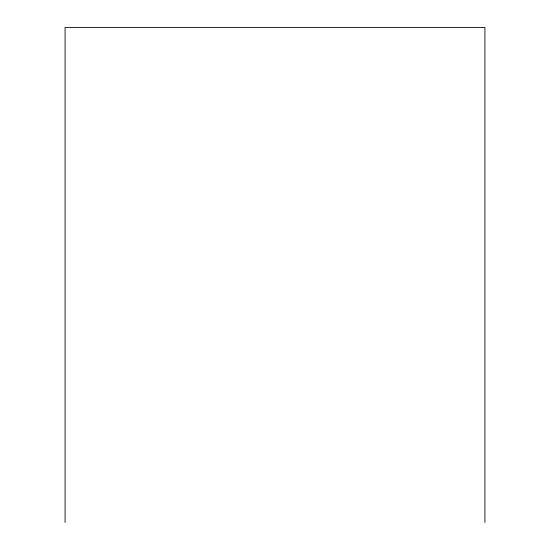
<?xml version="1.0" encoding="UTF-8"?>
<svg xmlns="http://www.w3.org/2000/svg" width="550" height="550" viewBox="0 0 550 550"><rect width="100%" height="100%" fill="white"/><g stroke="black" fill="none" stroke-linecap="round" stroke-linejoin="round"><path stroke-width="0.82" d="M484.921 522.5L484.921 27.5L65.079 27.5L65.079 522.5"/></g></svg>
